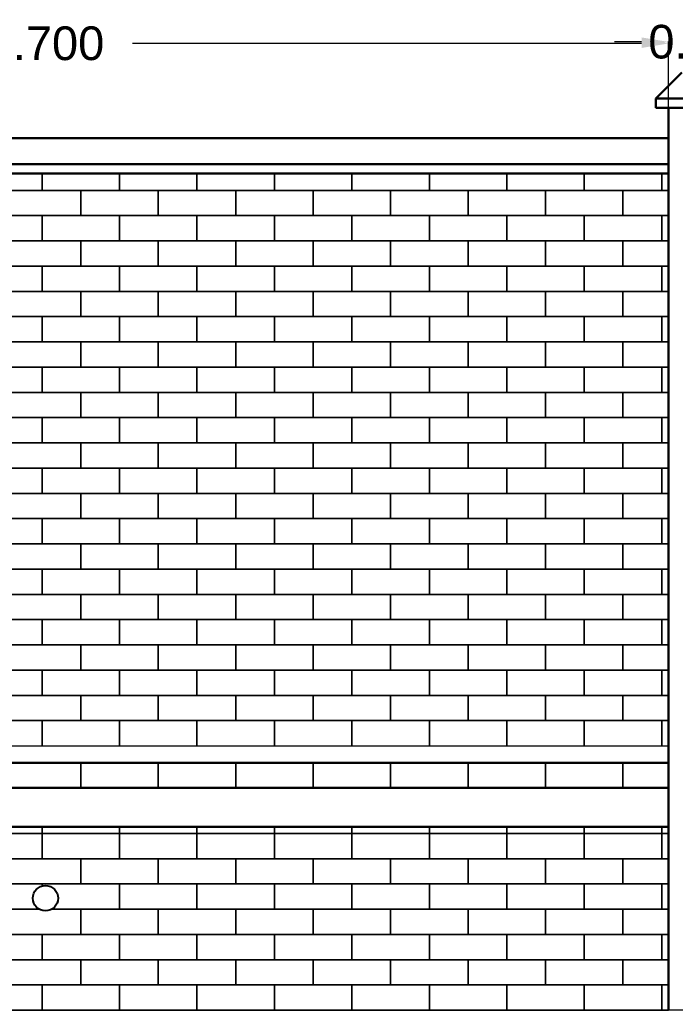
# Model space of a CAD drawing. Header units: millimetres. Extents: x 3614 to 12428, y -844 to 6844.
# Drawn here: x 5714.443 to 5716.389, y -789.498 to -786.556 of the extents above; entities that cross this region are included whole.
import ezdxf

# ---------------------------------------------------------------- set-up
doc = ezdxf.new("R2010")
doc.units = ezdxf.units.MM
doc.header["$LTSCALE"] = 40
doc.header["$MEASUREMENT"] = 0
doc.header["$PDMODE"] = 32
doc.header["$PDSIZE"] = 0.02
doc.layers.get('Defpoints').update_dxf_attribs({"linetype": 'CONTINUOUS', "lineweight": 20})
for name, color, linetype, lineweight in [('brick Hatch', 30, 'CONTINUOUS', 13), ('Dim', 220, 'CONTINUOUS', 15), ('Wall', 7, 'CONTINUOUS', 30), ('Window-Wall', 7, 'CONTINUOUS', 18)]:
    doc.layers.add(name, color=color, linetype=linetype, lineweight=lineweight)
doc.layers.add('Iel-refe', color=50, linetype='CONTINUOUS')
doc.styles.add('DIM', font='arial.ttf')
doc.styles.add('Tabrej', font='GOTHIC.TTF')
doc.dimstyles.new('Tabrej', dxfattribs={"dimtxt": 0.5, "dimasz": 0.45, "dimexe": 0.18, "dimexo": 0.0625, "dimgap": 0.09, "dimtad": 0, "dimdec": 3, "dimzin": 0, "dimdsep": 46, "dimtxsty": 'Tabrej', "dimcen": 0, "dimclrd": 256, "dimclre": 256, "dimclrt": 7, "dimaunit": 1, "dimadec": 3, "dimazin": 0, "dimtfac": 1, "dimtdec": 3, "dimtofl": 0, "dimtmove": 0, "dimatfit": 3, "dimfxl": 0, "dimtolj": 1, "dimtzin": 0, "dimlwd": -1, "dimlwe": -1, "dimarcsym": 0})

# ---------------------------------------------------------------- blocks, each defined once
blk = doc.blocks.new('*D392')
at = {"layer": 'Defpoints', "color": 0, "ltscale": 0.05, "transparency": 16777216}
for p in [(5716.369, -786.6264), (5712.669, -786.9076), (5716.369, -786.9076)]:
    blk.add_point(p, dxfattribs=at)
at = {"layer": 'Dim', "ltscale": 0.05, "transparency": 16777216}
for p, q in [((5712.669, -786.9066), (5712.669, -786.6254)), ((5712.749, -786.6264), (5714.2605, -786.6264)), ((5716.289, -786.6264), (5714.7775, -786.6264)), ((5716.369, -786.9066), (5716.369, -786.6254))]:
    blk.add_line(p, q, dxfattribs=at)
for points in [[(5712.749, -786.613), (5712.749, -786.6397), (5712.669, -786.6264)], [(5716.289, -786.613), (5716.289, -786.6397), (5716.369, -786.6264)]]:
    blk.add_solid(points, dxfattribs=at)
at = {"layer": 'Dim', "color": 7, "ltscale": 0.05, "transparency": 16777216, "insert": (5714.519, -786.6264), "char_height": 0.1, "attachment_point": 5, "style": 'DIM'}
blk.add_mtext('\\A1;3.700', dxfattribs=at)
blk = doc.blocks.new('*D393')
at = {"layer": 'Defpoints', "color": 0, "ltscale": 0.05, "transparency": 16777216}
for p in [(5716.599, -786.6217), (5716.369, -786.9076), (5716.599, -786.9076)]:
    blk.add_point(p, dxfattribs=at)
at = {"layer": 'Dim', "ltscale": 0.05, "transparency": 16777216}
for p, q in [((5716.289, -786.6217), (5716.209, -786.6217)), ((5716.369, -786.9066), (5716.369, -786.6207)), ((5716.599, -786.9066), (5716.599, -786.6207)), ((5716.679, -786.6217), (5716.759, -786.6217))]:
    blk.add_line(p, q, dxfattribs=at)
for points in [[(5716.289, -786.6084), (5716.289, -786.635), (5716.369, -786.6217)], [(5716.679, -786.6084), (5716.679, -786.635), (5716.599, -786.6217)]]:
    blk.add_solid(points, dxfattribs=at)
at = {"layer": 'Dim', "color": 7, "ltscale": 0.05, "transparency": 16777216, "insert": (5716.484, -786.6217), "char_height": 0.1, "attachment_point": 5, "style": 'DIM'}
blk.add_mtext('\\A1;0.230', dxfattribs=at)

msp = doc.modelspace()

# ---------------------------------------------------------------- linework, layer by layer
at = {"layer": 'brick Hatch'}
for points in [[(5714.279, -787.0126), (5714.279, -787.0626), (5714.509, -787.0626), (5714.509, -787.0126)], [(5714.509, -787.0126), (5714.509, -787.0626), (5714.739, -787.0626), (5714.739, -787.0126)], [(5714.739, -787.0126), (5714.739, -787.0626), (5714.969, -787.0626), (5714.969, -787.0126)], [(5714.969, -787.0126), (5714.969, -787.0626), (5715.199, -787.0626), (5715.199, -787.0126)], [(5715.199, -787.0126), (5715.199, -787.0626), (5715.429, -787.0626), (5715.429, -787.0126)], [(5715.429, -787.0126), (5715.429, -787.0626), (5715.659, -787.0626), (5715.659, -787.0126)], [(5715.659, -787.0126), (5715.659, -787.0626), (5715.889, -787.0626), (5715.889, -787.0126)], [(5715.889, -787.0126), (5715.889, -787.0626), (5716.119, -787.0626), (5716.119, -787.0126)], [(5716.119, -787.0126), (5716.119, -787.0626), (5716.349, -787.0626), (5716.349, -787.0126)], [(5716.349, -787.0126), (5716.349, -787.0626), (5716.369, -787.0626)], [(5716.369, -787.0626), (5716.234, -787.0626), (5716.234, -787.1376), (5716.369, -787.1376)], [(5716.369, -787.1376), (5716.349, -787.1376), (5716.349, -787.2126), (5716.369, -787.2126)], [(5716.369, -787.2126), (5716.234, -787.2126), (5716.234, -787.2876), (5716.369, -787.2876)], [(5716.369, -787.2876), (5716.349, -787.2876), (5716.349, -787.3626), (5716.369, -787.3626)], [(5716.369, -787.3626), (5716.234, -787.3626), (5716.234, -787.4376), (5716.369, -787.4376)], [(5716.369, -787.4376), (5716.349, -787.4376), (5716.349, -787.5126), (5716.369, -787.5126)], [(5716.369, -787.5126), (5716.234, -787.5126), (5716.234, -787.5876), (5716.369, -787.5876)], [(5716.369, -787.5876), (5716.349, -787.5876), (5716.349, -787.6626), (5716.369, -787.6626)], [(5716.369, -787.6626), (5716.234, -787.6626), (5716.234, -787.7376), (5716.369, -787.7376)], [(5716.369, -787.7376), (5716.349, -787.7376), (5716.349, -787.8126), (5716.369, -787.8126)], [(5716.369, -787.8126), (5716.234, -787.8126), (5716.234, -787.8876), (5716.369, -787.8876)], [(5716.369, -787.8876), (5716.349, -787.8876), (5716.349, -787.9626), (5716.369, -787.9626)], [(5716.369, -787.9626), (5716.234, -787.9626), (5716.234, -788.0376), (5716.369, -788.0376)], [(5716.369, -788.0376), (5716.349, -788.0376), (5716.349, -788.1126), (5716.369, -788.1126)], [(5716.369, -788.1126), (5716.234, -788.1126), (5716.234, -788.1876), (5716.369, -788.1876)], [(5716.369, -788.1876), (5716.349, -788.1876), (5716.349, -788.2626), (5716.369, -788.2626)], [(5716.369, -788.2626), (5716.234, -788.2626), (5716.234, -788.3376), (5716.369, -788.3376)], [(5716.369, -788.3376), (5716.349, -788.3376), (5716.349, -788.4126), (5716.369, -788.4126)], [(5716.369, -788.4126), (5716.234, -788.4126), (5716.234, -788.4876), (5716.369, -788.4876)], [(5716.369, -788.4876), (5716.349, -788.4876), (5716.349, -788.5626), (5716.369, -788.5626)], [(5716.369, -788.5626), (5716.234, -788.5626), (5716.234, -788.6376), (5716.369, -788.6376)], [(5716.369, -788.6376), (5716.349, -788.6376), (5716.349, -788.7126), (5716.369, -788.7126)], [(5716.369, -788.7626), (5716.234, -788.7626), (5716.234, -788.8376), (5716.369, -788.8376)], [(5714.279, -788.9526), (5714.279, -788.9726), (5714.509, -788.9726), (5714.509, -788.9526)], [(5714.279, -788.9526), (5714.279, -788.9726), (5714.509, -788.9726), (5714.509, -788.9526)], [(5714.509, -788.9526), (5714.509, -788.9726), (5714.739, -788.9726), (5714.739, -788.9526)], [(5714.509, -788.9526), (5714.509, -788.9726), (5714.739, -788.9726), (5714.739, -788.9526)], [(5714.739, -788.9526), (5714.739, -788.9726), (5714.969, -788.9726), (5714.969, -788.9526)], [(5714.739, -788.9526), (5714.739, -788.9726), (5714.969, -788.9726), (5714.969, -788.9526)], [(5714.969, -788.9526), (5714.969, -788.9726), (5715.199, -788.9726), (5715.199, -788.9526)], [(5714.969, -788.9526), (5714.969, -788.9726), (5715.199, -788.9726), (5715.199, -788.9526)], [(5715.199, -788.9526), (5715.199, -788.9726), (5715.429, -788.9726), (5715.429, -788.9526)], [(5715.199, -788.9526), (5715.199, -788.9726), (5715.429, -788.9726), (5715.429, -788.9526)], [(5715.429, -788.9526), (5715.429, -788.9726), (5715.659, -788.9726), (5715.659, -788.9526)], [(5715.429, -788.9526), (5715.429, -788.9726), (5715.659, -788.9726), (5715.659, -788.9526)], [(5715.659, -788.9526), (5715.659, -788.9726), (5715.889, -788.9726), (5715.889, -788.9526)], [(5715.659, -788.9526), (5715.659, -788.9726), (5715.889, -788.9726), (5715.889, -788.9526)], [(5715.889, -788.9526), (5715.889, -788.9726), (5716.119, -788.9726), (5716.119, -788.9526)], [(5715.889, -788.9526), (5715.889, -788.9726), (5716.119, -788.9726), (5716.119, -788.9526)], [(5716.119, -788.9526), (5716.119, -788.9726), (5716.349, -788.9726), (5716.349, -788.9526)], [(5716.119, -788.9526), (5716.119, -788.9726), (5716.349, -788.9726), (5716.349, -788.9526)], [(5716.349, -788.9526), (5716.349, -788.9726), (5716.369, -788.9726)], [(5716.349, -788.9526), (5716.349, -788.9726), (5716.369, -788.9726)], [(5716.369, -788.9726), (5716.349, -788.9726), (5716.349, -789.0476), (5716.369, -789.0476)], [(5716.369, -789.0476), (5716.234, -789.0476), (5716.234, -789.1226), (5716.369, -789.1226)], [(5714.509, -789.129), (5714.509, -789.1226), (5714.279, -789.1226), (5714.279, -789.1976), (5714.5003, -789.1976)], [(5714.5377, -789.1976), (5714.739, -789.1976), (5714.739, -789.1226), (5714.509, -789.1226), (5714.509, -789.129)], [(5716.369, -789.1226), (5716.349, -789.1226), (5716.349, -789.1976), (5716.369, -789.1976)], [(5714.5003, -789.1976), (5714.394, -789.1976), (5714.394, -789.2726), (5714.624, -789.2726), (5714.624, -789.1976), (5714.5377, -789.1976)], [(5716.369, -789.1976), (5716.234, -789.1976), (5716.234, -789.2726), (5716.369, -789.2726)], [(5716.369, -789.2726), (5716.349, -789.2726), (5716.349, -789.3476), (5716.369, -789.3476)], [(5716.369, -789.3476), (5716.234, -789.3476), (5716.234, -789.4226), (5716.369, -789.4226)], [(5716.369, -789.4226), (5716.349, -789.4226), (5716.349, -789.4976), (5716.369, -789.4976)]]:
    msp.add_lwpolyline(points, dxfattribs=at)
for points in [[(5714.624, -787.0626), (5714.394, -787.0626), (5714.394, -787.1376), (5714.624, -787.1376)], [(5714.854, -787.0626), (5714.624, -787.0626), (5714.624, -787.1376), (5714.854, -787.1376)], [(5715.084, -787.0626), (5714.854, -787.0626), (5714.854, -787.1376), (5715.084, -787.1376)], [(5715.314, -787.0626), (5715.084, -787.0626), (5715.084, -787.1376), (5715.314, -787.1376)], [(5715.544, -787.0626), (5715.314, -787.0626), (5715.314, -787.1376), (5715.544, -787.1376)], [(5715.774, -787.0626), (5715.544, -787.0626), (5715.544, -787.1376), (5715.774, -787.1376)], [(5716.004, -787.0626), (5715.774, -787.0626), (5715.774, -787.1376), (5716.004, -787.1376)], [(5716.234, -787.0626), (5716.004, -787.0626), (5716.004, -787.1376), (5716.234, -787.1376)], [(5714.509, -787.1376), (5714.279, -787.1376), (5714.279, -787.2126), (5714.509, -787.2126)], [(5714.739, -787.1376), (5714.509, -787.1376), (5714.509, -787.2126), (5714.739, -787.2126)], [(5714.969, -787.1376), (5714.739, -787.1376), (5714.739, -787.2126), (5714.969, -787.2126)], [(5715.199, -787.1376), (5714.969, -787.1376), (5714.969, -787.2126), (5715.199, -787.2126)], [(5715.429, -787.1376), (5715.199, -787.1376), (5715.199, -787.2126), (5715.429, -787.2126)], [(5715.659, -787.1376), (5715.429, -787.1376), (5715.429, -787.2126), (5715.659, -787.2126)], [(5715.889, -787.1376), (5715.659, -787.1376), (5715.659, -787.2126), (5715.889, -787.2126)], [(5716.119, -787.1376), (5715.889, -787.1376), (5715.889, -787.2126), (5716.119, -787.2126)], [(5716.349, -787.1376), (5716.119, -787.1376), (5716.119, -787.2126), (5716.349, -787.2126)], [(5714.624, -787.2126), (5714.394, -787.2126), (5714.394, -787.2876), (5714.624, -787.2876)], [(5714.854, -787.2126), (5714.624, -787.2126), (5714.624, -787.2876), (5714.854, -787.2876)], [(5715.084, -787.2126), (5714.854, -787.2126), (5714.854, -787.2876), (5715.084, -787.2876)], [(5715.314, -787.2126), (5715.084, -787.2126), (5715.084, -787.2876), (5715.314, -787.2876)], [(5715.544, -787.2126), (5715.314, -787.2126), (5715.314, -787.2876), (5715.544, -787.2876)], [(5715.774, -787.2126), (5715.544, -787.2126), (5715.544, -787.2876), (5715.774, -787.2876)], [(5716.004, -787.2126), (5715.774, -787.2126), (5715.774, -787.2876), (5716.004, -787.2876)], [(5716.234, -787.2126), (5716.004, -787.2126), (5716.004, -787.2876), (5716.234, -787.2876)], [(5714.509, -787.2876), (5714.279, -787.2876), (5714.279, -787.3626), (5714.509, -787.3626)], [(5714.739, -787.2876), (5714.509, -787.2876), (5714.509, -787.3626), (5714.739, -787.3626)], [(5714.969, -787.2876), (5714.739, -787.2876), (5714.739, -787.3626), (5714.969, -787.3626)], [(5715.199, -787.2876), (5714.969, -787.2876), (5714.969, -787.3626), (5715.199, -787.3626)], [(5715.429, -787.2876), (5715.199, -787.2876), (5715.199, -787.3626), (5715.429, -787.3626)], [(5715.659, -787.2876), (5715.429, -787.2876), (5715.429, -787.3626), (5715.659, -787.3626)], [(5715.889, -787.2876), (5715.659, -787.2876), (5715.659, -787.3626), (5715.889, -787.3626)], [(5716.119, -787.2876), (5715.889, -787.2876), (5715.889, -787.3626), (5716.119, -787.3626)], [(5716.349, -787.2876), (5716.119, -787.2876), (5716.119, -787.3626), (5716.349, -787.3626)], [(5714.624, -787.3626), (5714.394, -787.3626), (5714.394, -787.4376), (5714.624, -787.4376)], [(5714.854, -787.3626), (5714.624, -787.3626), (5714.624, -787.4376), (5714.854, -787.4376)], [(5715.084, -787.3626), (5714.854, -787.3626), (5714.854, -787.4376), (5715.084, -787.4376)], [(5715.314, -787.3626), (5715.084, -787.3626), (5715.084, -787.4376), (5715.314, -787.4376)], [(5715.544, -787.3626), (5715.314, -787.3626), (5715.314, -787.4376), (5715.544, -787.4376)], [(5715.774, -787.3626), (5715.544, -787.3626), (5715.544, -787.4376), (5715.774, -787.4376)], [(5716.004, -787.3626), (5715.774, -787.3626), (5715.774, -787.4376), (5716.004, -787.4376)], [(5716.234, -787.3626), (5716.004, -787.3626), (5716.004, -787.4376), (5716.234, -787.4376)], [(5714.509, -787.4376), (5714.279, -787.4376), (5714.279, -787.5126), (5714.509, -787.5126)], [(5714.739, -787.4376), (5714.509, -787.4376), (5714.509, -787.5126), (5714.739, -787.5126)], [(5714.969, -787.4376), (5714.739, -787.4376), (5714.739, -787.5126), (5714.969, -787.5126)], [(5715.199, -787.4376), (5714.969, -787.4376), (5714.969, -787.5126), (5715.199, -787.5126)], [(5715.429, -787.4376), (5715.199, -787.4376), (5715.199, -787.5126), (5715.429, -787.5126)], [(5715.659, -787.4376), (5715.429, -787.4376), (5715.429, -787.5126), (5715.659, -787.5126)], [(5715.889, -787.4376), (5715.659, -787.4376), (5715.659, -787.5126), (5715.889, -787.5126)], [(5716.119, -787.4376), (5715.889, -787.4376), (5715.889, -787.5126), (5716.119, -787.5126)], [(5716.349, -787.4376), (5716.119, -787.4376), (5716.119, -787.5126), (5716.349, -787.5126)], [(5714.624, -787.5126), (5714.394, -787.5126), (5714.394, -787.5876), (5714.624, -787.5876)], [(5714.854, -787.5126), (5714.624, -787.5126), (5714.624, -787.5876), (5714.854, -787.5876)], [(5715.084, -787.5126), (5714.854, -787.5126), (5714.854, -787.5876), (5715.084, -787.5876)], [(5715.314, -787.5126), (5715.084, -787.5126), (5715.084, -787.5876), (5715.314, -787.5876)], [(5715.544, -787.5126), (5715.314, -787.5126), (5715.314, -787.5876), (5715.544, -787.5876)], [(5715.774, -787.5126), (5715.544, -787.5126), (5715.544, -787.5876), (5715.774, -787.5876)], [(5716.004, -787.5126), (5715.774, -787.5126), (5715.774, -787.5876), (5716.004, -787.5876)], [(5716.234, -787.5126), (5716.004, -787.5126), (5716.004, -787.5876), (5716.234, -787.5876)], [(5714.509, -787.5876), (5714.279, -787.5876), (5714.279, -787.6626), (5714.509, -787.6626)], [(5714.739, -787.5876), (5714.509, -787.5876), (5714.509, -787.6626), (5714.739, -787.6626)], [(5714.969, -787.5876), (5714.739, -787.5876), (5714.739, -787.6626), (5714.969, -787.6626)], [(5715.199, -787.5876), (5714.969, -787.5876), (5714.969, -787.6626), (5715.199, -787.6626)], [(5715.429, -787.5876), (5715.199, -787.5876), (5715.199, -787.6626), (5715.429, -787.6626)], [(5715.659, -787.5876), (5715.429, -787.5876), (5715.429, -787.6626), (5715.659, -787.6626)], [(5715.889, -787.5876), (5715.659, -787.5876), (5715.659, -787.6626), (5715.889, -787.6626)], [(5716.119, -787.5876), (5715.889, -787.5876), (5715.889, -787.6626), (5716.119, -787.6626)], [(5716.349, -787.5876), (5716.119, -787.5876), (5716.119, -787.6626), (5716.349, -787.6626)], [(5714.624, -787.6626), (5714.394, -787.6626), (5714.394, -787.7376), (5714.624, -787.7376)], [(5714.854, -787.6626), (5714.624, -787.6626), (5714.624, -787.7376), (5714.854, -787.7376)], [(5715.084, -787.6626), (5714.854, -787.6626), (5714.854, -787.7376), (5715.084, -787.7376)], [(5715.314, -787.6626), (5715.084, -787.6626), (5715.084, -787.7376), (5715.314, -787.7376)], [(5715.544, -787.6626), (5715.314, -787.6626), (5715.314, -787.7376), (5715.544, -787.7376)], [(5715.774, -787.6626), (5715.544, -787.6626), (5715.544, -787.7376), (5715.774, -787.7376)], [(5716.004, -787.6626), (5715.774, -787.6626), (5715.774, -787.7376), (5716.004, -787.7376)], [(5716.234, -787.6626), (5716.004, -787.6626), (5716.004, -787.7376), (5716.234, -787.7376)], [(5714.509, -787.7376), (5714.279, -787.7376), (5714.279, -787.8126), (5714.509, -787.8126)], [(5714.739, -787.7376), (5714.509, -787.7376), (5714.509, -787.8126), (5714.739, -787.8126)], [(5714.969, -787.7376), (5714.739, -787.7376), (5714.739, -787.8126), (5714.969, -787.8126)], [(5715.199, -787.7376), (5714.969, -787.7376), (5714.969, -787.8126), (5715.199, -787.8126)], [(5715.429, -787.7376), (5715.199, -787.7376), (5715.199, -787.8126), (5715.429, -787.8126)], [(5715.659, -787.7376), (5715.429, -787.7376), (5715.429, -787.8126), (5715.659, -787.8126)], [(5715.889, -787.7376), (5715.659, -787.7376), (5715.659, -787.8126), (5715.889, -787.8126)], [(5716.119, -787.7376), (5715.889, -787.7376), (5715.889, -787.8126), (5716.119, -787.8126)], [(5716.349, -787.7376), (5716.119, -787.7376), (5716.119, -787.8126), (5716.349, -787.8126)], [(5714.624, -787.8126), (5714.394, -787.8126), (5714.394, -787.8876), (5714.624, -787.8876)], [(5714.854, -787.8126), (5714.624, -787.8126), (5714.624, -787.8876), (5714.854, -787.8876)], [(5715.084, -787.8126), (5714.854, -787.8126), (5714.854, -787.8876), (5715.084, -787.8876)], [(5715.314, -787.8126), (5715.084, -787.8126), (5715.084, -787.8876), (5715.314, -787.8876)], [(5715.544, -787.8126), (5715.314, -787.8126), (5715.314, -787.8876), (5715.544, -787.8876)], [(5715.774, -787.8126), (5715.544, -787.8126), (5715.544, -787.8876), (5715.774, -787.8876)], [(5716.004, -787.8126), (5715.774, -787.8126), (5715.774, -787.8876), (5716.004, -787.8876)], [(5716.234, -787.8126), (5716.004, -787.8126), (5716.004, -787.8876), (5716.234, -787.8876)], [(5714.509, -787.8876), (5714.279, -787.8876), (5714.279, -787.9626), (5714.509, -787.9626)], [(5714.739, -787.8876), (5714.509, -787.8876), (5714.509, -787.9626), (5714.739, -787.9626)], [(5714.969, -787.8876), (5714.739, -787.8876), (5714.739, -787.9626), (5714.969, -787.9626)], [(5715.199, -787.8876), (5714.969, -787.8876), (5714.969, -787.9626), (5715.199, -787.9626)], [(5715.429, -787.8876), (5715.199, -787.8876), (5715.199, -787.9626), (5715.429, -787.9626)], [(5715.659, -787.8876), (5715.429, -787.8876), (5715.429, -787.9626), (5715.659, -787.9626)], [(5715.889, -787.8876), (5715.659, -787.8876), (5715.659, -787.9626), (5715.889, -787.9626)], [(5716.119, -787.8876), (5715.889, -787.8876), (5715.889, -787.9626), (5716.119, -787.9626)], [(5716.349, -787.8876), (5716.119, -787.8876), (5716.119, -787.9626), (5716.349, -787.9626)], [(5714.624, -787.9626), (5714.394, -787.9626), (5714.394, -788.0376), (5714.624, -788.0376)], [(5714.854, -787.9626), (5714.624, -787.9626), (5714.624, -788.0376), (5714.854, -788.0376)], [(5715.084, -787.9626), (5714.854, -787.9626), (5714.854, -788.0376), (5715.084, -788.0376)], [(5715.314, -787.9626), (5715.084, -787.9626), (5715.084, -788.0376), (5715.314, -788.0376)], [(5715.544, -787.9626), (5715.314, -787.9626), (5715.314, -788.0376), (5715.544, -788.0376)], [(5715.774, -787.9626), (5715.544, -787.9626), (5715.544, -788.0376), (5715.774, -788.0376)], [(5716.004, -787.9626), (5715.774, -787.9626), (5715.774, -788.0376), (5716.004, -788.0376)], [(5716.234, -787.9626), (5716.004, -787.9626), (5716.004, -788.0376), (5716.234, -788.0376)], [(5714.509, -788.0376), (5714.279, -788.0376), (5714.279, -788.1126), (5714.509, -788.1126)], [(5714.739, -788.0376), (5714.509, -788.0376), (5714.509, -788.1126), (5714.739, -788.1126)], [(5714.969, -788.0376), (5714.739, -788.0376), (5714.739, -788.1126), (5714.969, -788.1126)], [(5715.199, -788.0376), (5714.969, -788.0376), (5714.969, -788.1126), (5715.199, -788.1126)], [(5715.429, -788.0376), (5715.199, -788.0376), (5715.199, -788.1126), (5715.429, -788.1126)], [(5715.659, -788.0376), (5715.429, -788.0376), (5715.429, -788.1126), (5715.659, -788.1126)], [(5715.889, -788.0376), (5715.659, -788.0376), (5715.659, -788.1126), (5715.889, -788.1126)], [(5716.119, -788.0376), (5715.889, -788.0376), (5715.889, -788.1126), (5716.119, -788.1126)], [(5716.349, -788.0376), (5716.119, -788.0376), (5716.119, -788.1126), (5716.349, -788.1126)], [(5714.624, -788.1126), (5714.394, -788.1126), (5714.394, -788.1876), (5714.624, -788.1876)], [(5714.854, -788.1126), (5714.624, -788.1126), (5714.624, -788.1876), (5714.854, -788.1876)], [(5715.084, -788.1126), (5714.854, -788.1126), (5714.854, -788.1876), (5715.084, -788.1876)], [(5715.314, -788.1126), (5715.084, -788.1126), (5715.084, -788.1876), (5715.314, -788.1876)], [(5715.544, -788.1126), (5715.314, -788.1126), (5715.314, -788.1876), (5715.544, -788.1876)], [(5715.774, -788.1126), (5715.544, -788.1126), (5715.544, -788.1876), (5715.774, -788.1876)], [(5716.004, -788.1126), (5715.774, -788.1126), (5715.774, -788.1876), (5716.004, -788.1876)], [(5716.234, -788.1126), (5716.004, -788.1126), (5716.004, -788.1876), (5716.234, -788.1876)], [(5714.509, -788.1876), (5714.279, -788.1876), (5714.279, -788.2626), (5714.509, -788.2626)], [(5714.739, -788.1876), (5714.509, -788.1876), (5714.509, -788.2626), (5714.739, -788.2626)], [(5714.969, -788.1876), (5714.739, -788.1876), (5714.739, -788.2626), (5714.969, -788.2626)], [(5715.199, -788.1876), (5714.969, -788.1876), (5714.969, -788.2626), (5715.199, -788.2626)], [(5715.429, -788.1876), (5715.199, -788.1876), (5715.199, -788.2626), (5715.429, -788.2626)], [(5715.659, -788.1876), (5715.429, -788.1876), (5715.429, -788.2626), (5715.659, -788.2626)], [(5715.889, -788.1876), (5715.659, -788.1876), (5715.659, -788.2626), (5715.889, -788.2626)], [(5716.119, -788.1876), (5715.889, -788.1876), (5715.889, -788.2626), (5716.119, -788.2626)], [(5716.349, -788.1876), (5716.119, -788.1876), (5716.119, -788.2626), (5716.349, -788.2626)], [(5714.624, -788.2626), (5714.394, -788.2626), (5714.394, -788.3376), (5714.624, -788.3376)], [(5714.854, -788.2626), (5714.624, -788.2626), (5714.624, -788.3376), (5714.854, -788.3376)], [(5715.084, -788.2626), (5714.854, -788.2626), (5714.854, -788.3376), (5715.084, -788.3376)], [(5715.314, -788.2626), (5715.084, -788.2626), (5715.084, -788.3376), (5715.314, -788.3376)], [(5715.544, -788.2626), (5715.314, -788.2626), (5715.314, -788.3376), (5715.544, -788.3376)], [(5715.774, -788.2626), (5715.544, -788.2626), (5715.544, -788.3376), (5715.774, -788.3376)], [(5716.004, -788.2626), (5715.774, -788.2626), (5715.774, -788.3376), (5716.004, -788.3376)], [(5716.234, -788.2626), (5716.004, -788.2626), (5716.004, -788.3376), (5716.234, -788.3376)], [(5714.509, -788.3376), (5714.279, -788.3376), (5714.279, -788.4126), (5714.509, -788.4126)], [(5714.739, -788.3376), (5714.509, -788.3376), (5714.509, -788.4126), (5714.739, -788.4126)], [(5714.969, -788.3376), (5714.739, -788.3376), (5714.739, -788.4126), (5714.969, -788.4126)], [(5715.199, -788.3376), (5714.969, -788.3376), (5714.969, -788.4126), (5715.199, -788.4126)], [(5715.429, -788.3376), (5715.199, -788.3376), (5715.199, -788.4126), (5715.429, -788.4126)], [(5715.659, -788.3376), (5715.429, -788.3376), (5715.429, -788.4126), (5715.659, -788.4126)], [(5715.889, -788.3376), (5715.659, -788.3376), (5715.659, -788.4126), (5715.889, -788.4126)], [(5716.119, -788.3376), (5715.889, -788.3376), (5715.889, -788.4126), (5716.119, -788.4126)], [(5716.349, -788.3376), (5716.119, -788.3376), (5716.119, -788.4126), (5716.349, -788.4126)], [(5714.624, -788.4126), (5714.394, -788.4126), (5714.394, -788.4876), (5714.624, -788.4876)], [(5714.854, -788.4126), (5714.624, -788.4126), (5714.624, -788.4876), (5714.854, -788.4876)], [(5715.084, -788.4126), (5714.854, -788.4126), (5714.854, -788.4876), (5715.084, -788.4876)], [(5715.314, -788.4126), (5715.084, -788.4126), (5715.084, -788.4876), (5715.314, -788.4876)], [(5715.544, -788.4126), (5715.314, -788.4126), (5715.314, -788.4876), (5715.544, -788.4876)], [(5715.774, -788.4126), (5715.544, -788.4126), (5715.544, -788.4876), (5715.774, -788.4876)], [(5716.004, -788.4126), (5715.774, -788.4126), (5715.774, -788.4876), (5716.004, -788.4876)], [(5716.234, -788.4126), (5716.004, -788.4126), (5716.004, -788.4876), (5716.234, -788.4876)], [(5714.509, -788.4876), (5714.279, -788.4876), (5714.279, -788.5626), (5714.509, -788.5626)], [(5714.739, -788.4876), (5714.509, -788.4876), (5714.509, -788.5626), (5714.739, -788.5626)], [(5714.969, -788.4876), (5714.739, -788.4876), (5714.739, -788.5626), (5714.969, -788.5626)], [(5715.199, -788.4876), (5714.969, -788.4876), (5714.969, -788.5626), (5715.199, -788.5626)], [(5715.429, -788.4876), (5715.199, -788.4876), (5715.199, -788.5626), (5715.429, -788.5626)], [(5715.659, -788.4876), (5715.429, -788.4876), (5715.429, -788.5626), (5715.659, -788.5626)], [(5715.889, -788.4876), (5715.659, -788.4876), (5715.659, -788.5626), (5715.889, -788.5626)], [(5716.119, -788.4876), (5715.889, -788.4876), (5715.889, -788.5626), (5716.119, -788.5626)], [(5716.349, -788.4876), (5716.119, -788.4876), (5716.119, -788.5626), (5716.349, -788.5626)], [(5714.624, -788.5626), (5714.394, -788.5626), (5714.394, -788.6376), (5714.624, -788.6376)], [(5714.854, -788.5626), (5714.624, -788.5626), (5714.624, -788.6376), (5714.854, -788.6376)], [(5715.084, -788.5626), (5714.854, -788.5626), (5714.854, -788.6376), (5715.084, -788.6376)], [(5715.314, -788.5626), (5715.084, -788.5626), (5715.084, -788.6376), (5715.314, -788.6376)], [(5715.544, -788.5626), (5715.314, -788.5626), (5715.314, -788.6376), (5715.544, -788.6376)], [(5715.774, -788.5626), (5715.544, -788.5626), (5715.544, -788.6376), (5715.774, -788.6376)], [(5716.004, -788.5626), (5715.774, -788.5626), (5715.774, -788.6376), (5716.004, -788.6376)], [(5716.234, -788.5626), (5716.004, -788.5626), (5716.004, -788.6376), (5716.234, -788.6376)], [(5714.509, -788.6376), (5714.279, -788.6376), (5714.279, -788.7126), (5714.509, -788.7126)], [(5714.739, -788.6376), (5714.509, -788.6376), (5714.509, -788.7126), (5714.739, -788.7126)], [(5714.969, -788.6376), (5714.739, -788.6376), (5714.739, -788.7126), (5714.969, -788.7126)], [(5715.199, -788.6376), (5714.969, -788.6376), (5714.969, -788.7126), (5715.199, -788.7126)], [(5715.429, -788.6376), (5715.199, -788.6376), (5715.199, -788.7126), (5715.429, -788.7126)], [(5715.659, -788.6376), (5715.429, -788.6376), (5715.429, -788.7126), (5715.659, -788.7126)], [(5715.889, -788.6376), (5715.659, -788.6376), (5715.659, -788.7126), (5715.889, -788.7126)], [(5716.119, -788.6376), (5715.889, -788.6376), (5715.889, -788.7126), (5716.119, -788.7126)], [(5716.349, -788.6376), (5716.119, -788.6376), (5716.119, -788.7126), (5716.349, -788.7126)], [(5714.624, -788.7626), (5714.394, -788.7626), (5714.394, -788.8376), (5714.624, -788.8376)], [(5714.854, -788.7626), (5714.624, -788.7626), (5714.624, -788.8376), (5714.854, -788.8376)], [(5715.084, -788.7626), (5714.854, -788.7626), (5714.854, -788.8376), (5715.084, -788.8376)], [(5715.314, -788.7626), (5715.084, -788.7626), (5715.084, -788.8376), (5715.314, -788.8376)], [(5715.544, -788.7626), (5715.314, -788.7626), (5715.314, -788.8376), (5715.544, -788.8376)], [(5715.774, -788.7626), (5715.544, -788.7626), (5715.544, -788.8376), (5715.774, -788.8376)], [(5716.004, -788.7626), (5715.774, -788.7626), (5715.774, -788.8376), (5716.004, -788.8376)], [(5716.234, -788.7626), (5716.004, -788.7626), (5716.004, -788.8376), (5716.234, -788.8376)], [(5714.509, -788.9726), (5714.279, -788.9726), (5714.279, -789.0476), (5714.509, -789.0476)], [(5714.739, -788.9726), (5714.509, -788.9726), (5714.509, -789.0476), (5714.739, -789.0476)], [(5714.969, -788.9726), (5714.739, -788.9726), (5714.739, -789.0476), (5714.969, -789.0476)], [(5715.199, -788.9726), (5714.969, -788.9726), (5714.969, -789.0476), (5715.199, -789.0476)], [(5715.429, -788.9726), (5715.199, -788.9726), (5715.199, -789.0476), (5715.429, -789.0476)], [(5715.659, -788.9726), (5715.429, -788.9726), (5715.429, -789.0476), (5715.659, -789.0476)], [(5715.889, -788.9726), (5715.659, -788.9726), (5715.659, -789.0476), (5715.889, -789.0476)], [(5716.119, -788.9726), (5715.889, -788.9726), (5715.889, -789.0476), (5716.119, -789.0476)], [(5716.349, -788.9726), (5716.119, -788.9726), (5716.119, -789.0476), (5716.349, -789.0476)], [(5714.624, -789.0476), (5714.394, -789.0476), (5714.394, -789.1226), (5714.624, -789.1226)], [(5714.854, -789.0476), (5714.624, -789.0476), (5714.624, -789.1226), (5714.854, -789.1226)], [(5715.084, -789.0476), (5714.854, -789.0476), (5714.854, -789.1226), (5715.084, -789.1226)], [(5715.314, -789.0476), (5715.084, -789.0476), (5715.084, -789.1226), (5715.314, -789.1226)], [(5715.544, -789.0476), (5715.314, -789.0476), (5715.314, -789.1226), (5715.544, -789.1226)], [(5715.774, -789.0476), (5715.544, -789.0476), (5715.544, -789.1226), (5715.774, -789.1226)], [(5716.004, -789.0476), (5715.774, -789.0476), (5715.774, -789.1226), (5716.004, -789.1226)], [(5716.234, -789.0476), (5716.004, -789.0476), (5716.004, -789.1226), (5716.234, -789.1226)], [(5714.969, -789.1226), (5714.739, -789.1226), (5714.739, -789.1976), (5714.969, -789.1976)], [(5715.199, -789.1226), (5714.969, -789.1226), (5714.969, -789.1976), (5715.199, -789.1976)], [(5715.429, -789.1226), (5715.199, -789.1226), (5715.199, -789.1976), (5715.429, -789.1976)], [(5715.659, -789.1226), (5715.429, -789.1226), (5715.429, -789.1976), (5715.659, -789.1976)], [(5715.889, -789.1226), (5715.659, -789.1226), (5715.659, -789.1976), (5715.889, -789.1976)], [(5716.119, -789.1226), (5715.889, -789.1226), (5715.889, -789.1976), (5716.119, -789.1976)], [(5716.349, -789.1226), (5716.119, -789.1226), (5716.119, -789.1976), (5716.349, -789.1976)], [(5714.854, -789.1976), (5714.624, -789.1976), (5714.624, -789.2726), (5714.854, -789.2726)], [(5715.084, -789.1976), (5714.854, -789.1976), (5714.854, -789.2726), (5715.084, -789.2726)], [(5715.314, -789.1976), (5715.084, -789.1976), (5715.084, -789.2726), (5715.314, -789.2726)], [(5715.544, -789.1976), (5715.314, -789.1976), (5715.314, -789.2726), (5715.544, -789.2726)], [(5715.774, -789.1976), (5715.544, -789.1976), (5715.544, -789.2726), (5715.774, -789.2726)], [(5716.004, -789.1976), (5715.774, -789.1976), (5715.774, -789.2726), (5716.004, -789.2726)], [(5716.234, -789.1976), (5716.004, -789.1976), (5716.004, -789.2726), (5716.234, -789.2726)], [(5714.509, -789.2726), (5714.279, -789.2726), (5714.279, -789.3476), (5714.509, -789.3476)], [(5714.739, -789.2726), (5714.509, -789.2726), (5714.509, -789.3476), (5714.739, -789.3476)], [(5714.969, -789.2726), (5714.739, -789.2726), (5714.739, -789.3476), (5714.969, -789.3476)], [(5715.199, -789.2726), (5714.969, -789.2726), (5714.969, -789.3476), (5715.199, -789.3476)], [(5715.429, -789.2726), (5715.199, -789.2726), (5715.199, -789.3476), (5715.429, -789.3476)], [(5715.659, -789.2726), (5715.429, -789.2726), (5715.429, -789.3476), (5715.659, -789.3476)], [(5715.889, -789.2726), (5715.659, -789.2726), (5715.659, -789.3476), (5715.889, -789.3476)], [(5716.119, -789.2726), (5715.889, -789.2726), (5715.889, -789.3476), (5716.119, -789.3476)], [(5716.349, -789.2726), (5716.119, -789.2726), (5716.119, -789.3476), (5716.349, -789.3476)], [(5714.624, -789.3476), (5714.394, -789.3476), (5714.394, -789.4226), (5714.624, -789.4226)], [(5714.854, -789.3476), (5714.624, -789.3476), (5714.624, -789.4226), (5714.854, -789.4226)], [(5715.084, -789.3476), (5714.854, -789.3476), (5714.854, -789.4226), (5715.084, -789.4226)], [(5715.314, -789.3476), (5715.084, -789.3476), (5715.084, -789.4226), (5715.314, -789.4226)], [(5715.544, -789.3476), (5715.314, -789.3476), (5715.314, -789.4226), (5715.544, -789.4226)], [(5715.774, -789.3476), (5715.544, -789.3476), (5715.544, -789.4226), (5715.774, -789.4226)], [(5716.004, -789.3476), (5715.774, -789.3476), (5715.774, -789.4226), (5716.004, -789.4226)], [(5716.234, -789.3476), (5716.004, -789.3476), (5716.004, -789.4226), (5716.234, -789.4226)], [(5714.509, -789.4226), (5714.279, -789.4226), (5714.279, -789.4976), (5714.509, -789.4976)], [(5714.739, -789.4226), (5714.509, -789.4226), (5714.509, -789.4976), (5714.739, -789.4976)], [(5714.969, -789.4226), (5714.739, -789.4226), (5714.739, -789.4976), (5714.969, -789.4976)], [(5715.199, -789.4226), (5714.969, -789.4226), (5714.969, -789.4976), (5715.199, -789.4976)], [(5715.429, -789.4226), (5715.199, -789.4226), (5715.199, -789.4976), (5715.429, -789.4976)], [(5715.659, -789.4226), (5715.429, -789.4226), (5715.429, -789.4976), (5715.659, -789.4976)], [(5715.889, -789.4226), (5715.659, -789.4226), (5715.659, -789.4976), (5715.889, -789.4976)], [(5716.119, -789.4226), (5715.889, -789.4226), (5715.889, -789.4976), (5716.119, -789.4976)], [(5716.349, -789.4226), (5716.119, -789.4226), (5716.119, -789.4976), (5716.349, -789.4976)]]:
    msp.add_lwpolyline(points, close=True, dxfattribs=at)
at = {"layer": 'Iel-refe'}
msp.add_circle((5714.519, -789.1651), 0.0375, dxfattribs=at)
at = {"layer": 'Wall'}
for p, q in [((5716.3315, -786.7901), (5716.409, -786.7126)), ((5716.3315, -786.7901), (5716.409, -786.7126)), ((5716.3315, -786.7901), (5716.409, -786.7126)), ((5716.3315, -786.7901), (5716.409, -786.7126)), ((5716.6365, -786.7901), (5716.3315, -786.7901)), ((5716.3315, -786.8176), (5716.3315, -786.7901)), ((5716.6365, -786.7901), (5716.3315, -786.7901)), ((5716.3315, -786.8176), (5716.3315, -786.7901)), ((5716.3315, -786.7901), (5716.6365, -786.7901)), ((5716.3315, -786.8176), (5716.3315, -786.7901)), ((5716.3315, -786.7901), (5716.6365, -786.7901)), ((5716.3315, -786.8176), (5716.3315, -786.7901)), ((5716.6365, -786.8176), (5716.3315, -786.8176)), ((5716.6365, -786.8176), (5716.3315, -786.8176)), ((5716.3315, -786.8176), (5716.6365, -786.8176)), ((5716.3315, -786.8176), (5716.6365, -786.8176)), ((5716.369, -788.8376), (5716.369, -786.8176)), ((5716.369, -788.8376), (5716.369, -786.8176)), ((5716.369, -788.8376), (5716.369, -786.8176)), ((5716.369, -788.8376), (5716.369, -786.8176)), ((5712.669, -786.9076), (5716.369, -786.9076)), ((5712.669, -786.9851), (5716.369, -786.9851)), ((5712.669, -787.0126), (5716.369, -787.0126)), ((5712.669, -788.7626), (5716.369, -788.7626)), ((5712.669, -788.8376), (5716.369, -788.8376)), ((5716.369, -789.4976), (5716.369, -788.8376)), ((5716.369, -789.4976), (5716.369, -788.8376)), ((5716.369, -789.4976), (5716.369, -788.8376)), ((5716.369, -789.4976), (5716.369, -788.8376)), ((5716.369, -789.4976), (5716.369, -788.8376)), ((5712.669, -788.9526), (5716.369, -788.9526))]:
    msp.add_line(p, q, dxfattribs=at)
at = {"layer": 'Window-Wall'}
for p, q in [((5712.669, -788.7126), (5716.369, -788.7126)), ((5712.669, -788.7626), (5716.369, -788.7626)), ((5721.4868, -789.4976), (5691.8312, -789.4976))]:
    msp.add_line(p, q, dxfattribs=at)

# ---------------------------------------------------------------- dimensions: what is measured, and where the dimension line sits
at = {"layer": 'Dim', "ltscale": 0.05}
dim = msp.add_linear_dim(base=(5716.369, -786.6264), p1=(5712.669, -786.9076), p2=(5716.369, -786.9076), dimstyle='Tabrej', override={"dimtxt": 0.1, "dimasz": 0.08, "dimexe": 0.001, "dimexo": 0.001, "dimpost": '\\X', "dimtxsty": 'DIM', "dimfxl": 0.18, "dimarcsym": 1}, dxfattribs=at)
dim.commit()
dim.dimension.update_dxf_attribs({"geometry": '*D392', "text_midpoint": (5714.519, -786.6264)})
dim = msp.add_linear_dim(base=(5716.599, -786.6217), p1=(5716.369, -786.9076), p2=(5716.599, -786.9076), dimstyle='Tabrej', override={"dimtxt": 0.1, "dimasz": 0.08, "dimexe": 0.001, "dimexo": 0.001, "dimpost": '\\X', "dimtxsty": 'DIM', "dimfxl": 0.18, "dimarcsym": 1}, dxfattribs=at)
dim.commit()
dim.dimension.update_dxf_attribs({"geometry": '*D393', "text_midpoint": (5716.484, -786.6217), "dimtype": 160})

doc.saveas('drawing.dxf')
